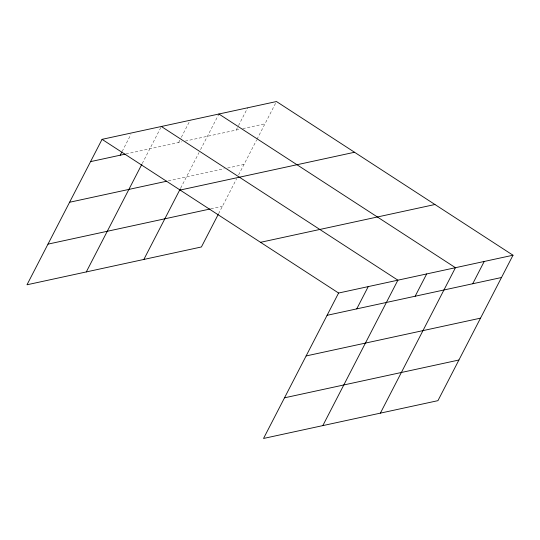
<?xml version="1.0" encoding="UTF-8"?>
<svg xmlns="http://www.w3.org/2000/svg" width="540" height="540" viewBox="0 0 540 540"><rect width="100%" height="100%" fill="white"/><g stroke="black" fill="none" stroke-linecap="round" stroke-linejoin="round"><path stroke-width="0.41" stroke-dasharray="2.7 2.03" d="M122.128 151.483L130.943 134.399M142.236 163.553L161.366 126.488M178.639 142.533L180.941 138.078M181.325 137.336L190.141 120.251M180.657 188.15L199.031 152.557M200.556 149.6L218.916 114.014M236.196 130.059L238.113 126.347M238.498 125.604L247.698 107.777M218.572 213.719L236.669 178.666M238.599 174.933L256.581 140.076M256.966 139.34L276.473 101.54M125.975 153.947L181.926 141.824M185.22 141.109L239.483 129.35M242.771 128.635L264.971 123.822M168.352 180.859L224.262 168.737M227.556 168.028L243.999 164.464M210.877 208.825L222.386 206.334"/><path stroke-width="0.81" d="M513 255.224L338.587 293.031L263.527 438.46L437.94 400.66L513 255.224L276.473 101.54L102.06 139.34L27 284.776L201.413 246.969L218.194 214.461M120.211 155.203L121.743 152.226M86.299 271.924L141.851 164.288M143.856 259.443L180.266 188.899M356.738 308.887L368.24 286.605M322.826 425.608L397.886 280.179L161.366 126.488M415.166 296.224L426.668 273.942M380.383 413.134L455.443 267.698L218.916 114.014M472.723 283.75L484.225 261.461M90.558 161.629L125.152 154.13M69.586 202.264L166.712 181.217M180.117 190.06L354.53 152.26M47.972 244.134L210.053 209.007M260.537 242.312L434.95 204.512M327.085 315.313L501.498 277.513M306.113 355.948L480.526 318.148M284.499 397.818L458.912 360.018M102.06 139.34L338.587 293.031"/></g></svg>
